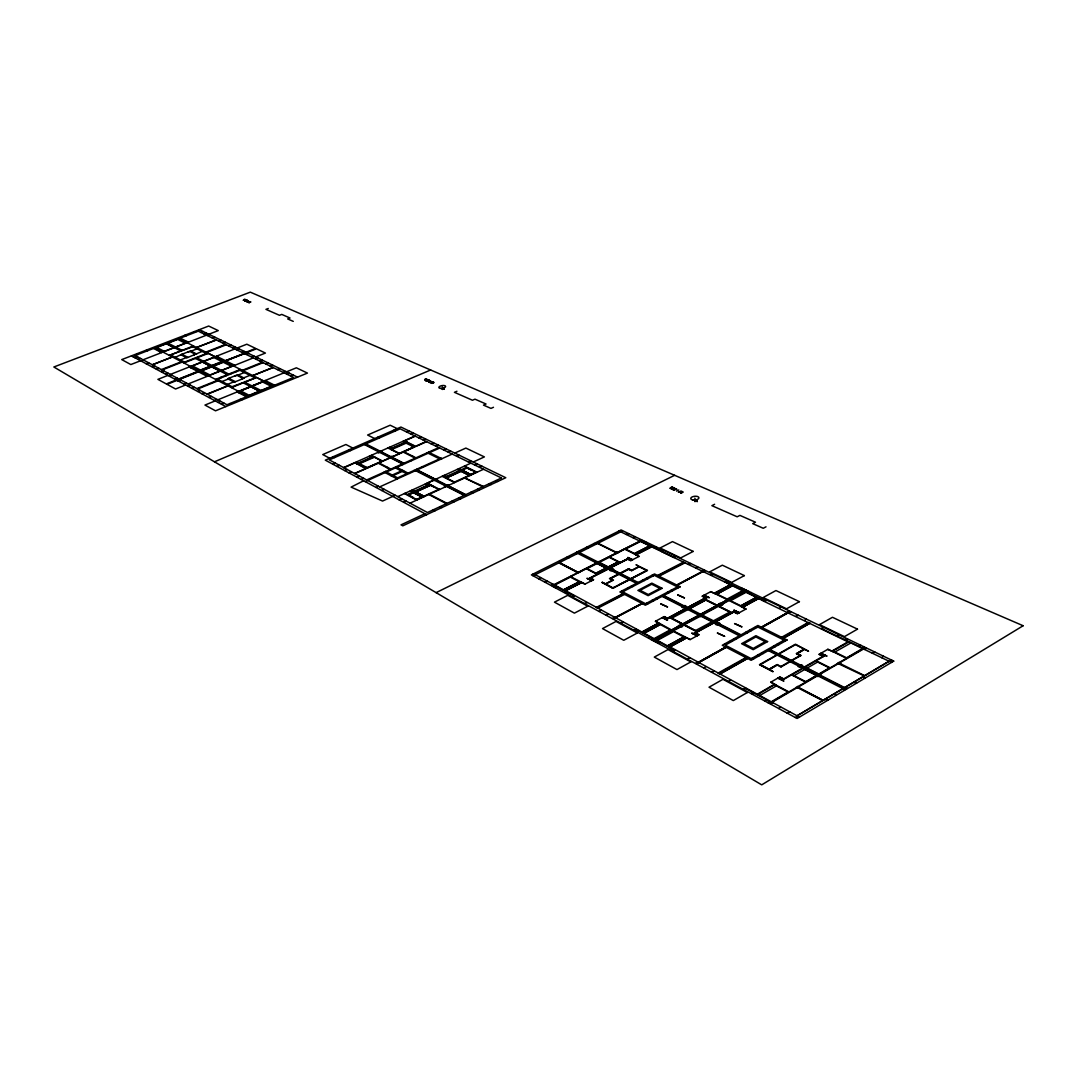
<?xml version="1.0" encoding="UTF-8"?>
<svg xmlns="http://www.w3.org/2000/svg" width="1077" height="1077" viewBox="0 0 1077 1077"><rect width="100%" height="100%" fill="white"/><g stroke="black" fill="none" stroke-linecap="round" stroke-linejoin="round"><path stroke-width="1.5" d="M426.788 381.029L427.784 380.598L426.627 380.921M429.535 382.066C426.357 382.389 434.583 379.804 428.942 381.985M671.698 488.998L671.752 488.931A1.844 0.848 -6.2 0 1 671.954 488.743A2.841 1.306 -6.2 0 1 672.25 488.554L672.398 488.473M669.961 488.231L670.015 488.164A2.369 1.09 -6.2 0 1 670.204 487.975A2.814 1.292 -6.2 0 1 670.513 487.787M673.367 489.752L674.35 489.348M245.031 300.873L245.893 300.55M425.738 380.329L425.913 380.235A2.8 1.117 -9.8 0 1 426.734 379.885L428.04 379.71M249.985 301.775C245.691 304.212 254.603 300.51 248.922 302.624L250.362 301.654L247.885 302.166M426.425 379.548L426.33 379.602A1.912 0.754 -9.8 0 1 425.644 379.898M244.089 300.348L244.762 299.85M797.115 715.707L888.929 661.291M797.115 715.828L889.144 661.278M795.311 717.497L797.115 716.434L798.905 717.403M891.877 660.241L890.181 661.238L892.012 662.126M786.964 713.001L789.872 711.924M883.369 656.149L881.753 657.71M780.542 706.902L778.779 708.572M872.235 653.12L874.995 652.123M788.014 692.013L771.267 701.773L670.056 646.9L686.614 637.853M805.784 681.647L816.379 675.467L804.856 669.584M829.344 667.915L818.83 674.04L807.306 668.184M846.616 657.845L862.542 648.556L848.326 641.663L831.821 651.1M796.374 687.53L771.684 702.029L799.444 717.08M797.895 686.641L837.812 663.419M839.239 662.53L863.027 648.758L891.514 662.422M863.31 648.502L864.818 647.614L866.339 648.354L864.521 649.404M772.061 702.231L796.94 687.813M798.447 686.938L816.972 676.127M819.987 674.269L838.337 663.674M839.71 662.772L863.471 649.014M773.003 702.823L771.078 703.954L769.584 703.146L771.186 702.217L772.68 703.012M839.279 664.146L840.747 663.284L838.983 662.409L837.516 663.27L864.239 675.952M819.409 675.737L818.601 676.208L842.86 688.593M766.407 699.74L765.06 701.154M858.611 646.133L860.967 645.365M767.645 702.554L769.745 701.962M863.633 646.644L862.758 647.762M862.408 647.964L863.202 647.506M776.45 685.335L770.957 682.078M833.881 652.11L827.674 649.391M759.702 695.54L776.759 685.672L774.834 684.649M805.044 669.302L793.762 675.831L791.81 674.821M806.781 668.292L817.968 661.83M834.5 652.258L850.897 642.942M752.917 692.471L751.423 693.332L752.877 694.126L754.385 693.265M844.839 639.496L846.253 638.688L847.734 639.401L846.32 640.209M779.815 678.86L781.31 677.985M821.037 655.072L822.505 654.224M757.279 694.275L774.498 684.232M781.835 679.991L783.558 679.089M783.719 678.9L802.634 668.063M804.277 667.026L822.936 656.337M823.084 656.149L824.767 655.287M757.656 694.463L774.888 684.501M782.292 680.22L825.224 655.516M832.292 651.329L848.757 641.905M777.284 664.644L769.261 669.234L760.375 664.617L795.445 644.679L804.398 649.135L796.522 653.645L800.534 655.664M780.919 666.515L789.71 661.48M791.339 660.443L800.171 655.489M776.8 654.897L759.46 664.644L772.869 671.631L769.611 669.423L777.271 665.048L780.906 667.013L790.168 661.709M791.797 660.672L801.086 655.449L797.249 653.618L804.761 649.323L808.517 651.195M808.423 651.248L795.459 644.194L778.429 653.874M743.13 689.307L745.984 688.27M838.552 634.582L836.923 636.103M769.261 669.14L777.284 664.549L781.283 666.703M804.223 649.148L796.334 653.658L799.982 655.489M730.475 679.91L728.698 681.512M823.784 627.474L821.078 628.443L864.831 649.229M718.049 673.098L745.917 657.589M781.606 637.288L808.369 622.398M718.897 673.583L746.617 657.953L719.019 673.65M782.494 637.732L809.083 622.735M782.616 637.786L809.204 622.802M719.719 674.027L747.438 658.384M783.329 638.149L809.917 623.139M719.921 674.108L747.613 658.478M783.504 638.23L810.066 623.246M711.507 672.21L714.32 671.2M806.175 619.006L804.546 620.473M705.785 666.609L704.008 668.157M795.809 616.259L798.488 615.317M725.763 647.089L698.192 662.436L725.669 647.048M761.439 627.231L787.893 612.517M698.542 662.611L726.1 647.277M761.789 627.406L788.243 612.692L761.883 627.46M698.65 662.638L726.194 647.317M698.973 662.934L697.075 663.984L695.715 663.244L697.6 662.193M788.849 612.894L790.626 611.911L789.226 611.238L787.449 612.221M761.358 627.191L787.785 612.49M686.938 658.936L689.724 657.953M781 606.903L779.385 608.33M742.309 607.038L758.773 598.004M675.212 650.131L673.448 651.639M764.522 601.168L767.161 600.239M667.43 645.823L683.72 636.924L673.596 631.593L657.36 640.398L669.638 647.048L686.52 637.867M756.323 597.318L740.788 605.786L730.516 600.737L745.998 592.337L758.208 598.22M667.578 645.904L684.218 636.817L685.955 637.732M695.513 630.583L711.91 621.806M713.459 620.796L729.668 612.113M740.599 606.055L756.471 597.385M740.828 606.311L745.863 609.097M693.278 633.68L696.711 631.795M713.526 622.627L697.263 631.499L684.474 624.835M715.209 621.698L731.283 612.921M735.16 610.794L731.822 612.625L718.897 606.189M693.426 633.747L696.94 631.822L683.855 625.01L681.862 626.074M715.357 621.766L731.512 612.948L718.292 606.351L702.85 614.711M735.308 610.874L733.747 611.723L737.651 613.594M693.75 633.922L695.379 633.061M695.594 632.913L714.024 622.883L716.138 623.96M715.693 621.941L733.881 612.032M734.083 611.884L735.672 611.049M742.618 607.253L758.41 598.624L762.139 600.185M742.645 607.213L759.137 598.179M695.729 634.891L697.196 634.084M736.076 612.813L737.516 612.032M671.375 648.502L669.907 649.31L671.227 650.023L672.708 649.216M761.91 600.306L847.895 641.811M678.82 626.047L671.563 629.978L655.556 621.2M680.287 625.252L682.185 624.229M698.246 615.532L682.737 623.933L670.163 617.39L686.291 608.734M701.262 613.903L716.609 605.597M718.992 604.318L717.147 605.314L704.452 598.987L707.764 597.197M720.419 603.537L727.446 599.727L710.82 591.61L702.164 596.241L705.852 598.085L704.223 598.96L717.215 605.436L719.153 604.399M654.506 639.375L678.995 626.127M680.449 625.347L682.441 624.27L669.571 617.565L666.071 619.45M698.421 615.613L682.805 624.068L669.934 617.377L686.157 608.667L698.421 614.927M701.437 613.984L716.865 605.637L703.873 599.149L687.84 607.765M720.58 603.618L744.059 590.91M653.672 640.532L679.641 626.477M681.108 625.683L746.105 590.479M653.335 640.775L746.523 590.317M655.92 640.142L680.57 626.962M700.01 616.421L684.218 624.808L697.317 631.62L713.661 622.694L701.154 616.313M720.742 605.193L718.642 606.149L731.862 612.746L733.518 611.844L737.355 613.755L746.092 608.976L729.21 600.603M722.007 604.332L745.499 591.61M656.539 640.505L655.072 641.3L652.379 639.832L653.833 639.051M746.173 591.919L747.546 591.179L744.772 589.846L743.399 590.586M656.903 640.694L655.53 641.959M746.536 592.108L748.784 591.394M657.805 643.198L660.147 642.457M751.113 592.525L749.875 593.71M686.036 637.692L669.261 646.806L686.197 637.692L690.047 639.657L699.054 634.73L695.257 632.737M641.932 632.118L658.585 623.125L641.892 632.064M642.255 632.28L658.909 623.3L655.314 621.335L664.24 616.556L667.902 618.467M650.252 637.113L648.892 638.378M739.724 588.823L741.959 588.109M651.141 639.59L653.483 638.849M744.274 589.227L743.036 590.411M666.205 619.517L669.611 617.686M687.974 607.832L703.914 599.27M716.017 594.114L710.591 591.731M643.992 633.195L660.511 624.31L658.828 623.421M671.711 618.198L687.947 609.582M689.536 608.626L705.489 600.051M716.528 594.208L732.306 585.726M644.14 633.263L660.309 624.579L670.271 629.83L654.035 638.607L565.856 590.775M689.67 608.693L705.623 600.131M732.454 585.794L717.013 594.1L727.123 599.068L742.605 590.694L730.623 584.919M633.72 630.18L636.426 629.224M726.383 580.624L724.754 581.984M638.042 630.53L636.588 631.31L637.853 631.997L639.321 631.216M726.827 582.98L728.577 582.051L729.869 582.67L728.119 583.613M663.97 618.279L665.438 617.498M703.968 596.833L705.381 596.079M667.309 618.413L665.721 619.262L667.336 618.427M685.807 608.492L667.552 618.279L685.834 608.505L683.76 607.441M705.502 597.91L687.489 607.59L705.529 597.923M714.172 593.252L730.664 584.448L761.385 599.256L762.772 598.502L764.118 599.162L762.745 599.916L764.899 600.953M707.629 597.129L706.095 597.964L702.392 596.12M714.589 593.4L731.027 584.623M622.843 621.914L621.079 623.341M710.807 575.266L713.391 574.378M614.428 617.377L612.584 618.346L613.823 619.006L615.667 618.036M702.177 571.093L703.914 570.177L705.179 570.783L703.443 571.699M614.927 617.525L641.865 603.389M676.639 584.973L702.581 571.362M615.277 617.754L642.175 603.551M677.029 585.161L702.891 571.51L677.11 585.201M615.384 617.781L642.255 603.591M674.189 489.025L674.296 488.971A2.948 1.36 -6.2 0 0 674.592 488.77M605.678 615.021L608.357 614.092M697.559 566.758L695.93 568.077M600.858 610.067L599.095 611.467M688.23 564.375L690.801 563.5M766.016 526.828L763.256 528.268L752.729 523.637L755.475 522.21L739.912 515.385L737.18 516.798L711.897 505.665L714.616 504.278M672.411 488.285L672.56 488.204A2.948 1.36 -6.2 0 0 672.856 488.016M596.227 607.455L623.085 593.615M657.576 575.468L683.451 562.14M596.954 607.872L623.785 593.979M658.343 575.845L684.164 562.477M597.654 608.249L624.552 594.369M659.057 576.208L684.918 562.867M647.264 570.42L631.014 578.847L647.439 570.406L636.184 564.886M584.434 603.537L587.086 602.635M675.71 556.244L674.081 557.549L660.955 551.222L663.499 550.374M574.324 595.756L572.574 597.129M602.393 582.28L612.894 588.298L629.426 579.736L620.029 584.219M618.4 574.108L609.501 578.618L612.638 580.14L605.328 583.896L602.299 582.32M619.975 573.233L628.753 568.723L631.714 570.298L638.903 566.596L636.278 564.846M610.322 578.578L618.71 574.27L610.484 578.564M620.352 573.422L628.685 569.127M620.419 573.449L628.672 569.208L631.647 570.716L639.199 566.744L646.617 570.447L612.961 587.88L605.624 584.057L613.446 580.099L610.026 578.43M590.519 579.87L591.946 579.143M629.614 559.865L631.014 559.151M566.892 592.162L565.465 592.888L568.05 592.794M654.089 547.533L656.633 547.412L655.287 548.112M245.098 299.931L246.135 299.769M563.473 589.806L579.238 581.755L570.366 577.07L554.655 585.053L565.452 590.896L581.876 582.59M649.606 545.837L634.528 553.524L625.495 549.082L640.532 541.448L730.287 584.649M563.608 589.873L579.709 581.661L581.23 582.455L565.115 590.694L581.445 582.428L584.878 584.165L593.602 579.695L590.223 577.932L627.285 558.99L630.705 560.7L639.186 556.351L624.754 549.189L609.42 556.971L620.352 562.463M606.432 568.01L595.756 573.462L597.291 574.243M608.074 567.175L618.669 561.763M634.34 553.766L649.741 545.891M634.568 554.022L638.957 556.472M588.379 578.807L607.98 568.791M609.609 567.956L628.955 558.074M635.888 554.52L651.302 546.645M588.446 578.847L589.994 578.053L593.373 579.816M629.022 558.101L627.528 558.882L631.001 560.552M635.82 554.642L651.397 546.672M588.742 578.995L590.358 578.241M590.519 578.093L608.411 569.019M609.986 568.144L627.662 559.178M627.81 559.017L629.399 558.29M636.13 554.843L651.747 546.86M553.147 584.34L551.343 585.255L552.474 585.875L553.982 585.107L552.838 584.501M639.173 540.708L640.882 539.846L642.054 540.398L640.627 541.125M553.955 584.676L577.245 572.924M578.605 572.17L596.079 563.379M598.92 561.857L616.098 553.134M617.484 552.434L639.913 541.125M572.022 575.872L554.278 584.878L533.573 573.799M579.224 572.25L583.855 569.504M616.502 553.336L610.955 555.745M617.848 552.622L622.694 549.876M554.628 585.551L553.268 586.696M641.488 541.448L643.615 540.802M555.261 587.773L557.482 587.1M645.675 541.798L644.423 542.862M363.649 480.759L351.102 487.114L382.55 501.061L395.246 495.258M544.841 582.145L547.439 581.27M634.932 536.629L633.316 537.881M540.519 577.541L538.769 578.861M626.195 534.448L628.672 533.613M532.698 575.576L534.367 574.741L533.075 574.041M622.412 530.611L620.837 531.392L619.504 530.759M535.242 574.701L620.756 531.823M436.104 592.646L674.633 475.307M672.613 488.366L672.815 488.271A2.154 0.983 -6.2 0 1 673.906 487.962L674.848 488.218M673.892 489.173L673.852 489.187A2.558 1.171 -6.2 0 1 673.017 489.483M671.079 487.518L670.877 487.612A2.262 1.037 -6.2 0 1 672.142 487.262L672.775 487.464M673.731 489.241L673.771 489.227A2.221 1.023 -6.2 0 1 673.462 489.348M434.448 487.235L427.286 483.115L432.967 480.504L435 480.557L445.393 485.848M412.558 497.857L413.312 497.507L408.573 494.989M403.646 502.286L406.177 501.115M479.548 467.324L481.971 466.206M422.036 495.501L420.797 496.066L413.433 492.189L429.104 485L429.952 485.444M467.633 474.486L468.832 473.934L461.319 470.218L445.959 477.273L446.807 477.703M415.816 499.593L421.726 497.251M475.617 472.009L477.071 472.238L464.483 466.072L466.328 467.458L445.461 477.017L443.132 475.846M423.638 496.349L439.16 489.173M454.023 482.321L469.262 475.294M471.188 474.432L475.388 472.116M410.027 503.174L483.506 469.262M397.79 496.618L470.891 463.137M413.326 492.593L408.116 494.989L416.893 499.647L422.265 497.17L413.353 492.701L408.291 495.03M462.141 470.191L467.27 467.957M430.935 484.987L415.507 492.068L424.203 496.632M445.838 478.148L460.983 471.201L469.841 475.576M399.055 499.809L401.586 498.651M430.612 485.269L415.735 492.095L423.732 496.295M446.416 478.013L461.023 471.309M474.809 465.035L477.232 463.918M468.226 461.845L470.636 460.741M473.261 461.993L484.381 456.904L465.856 448.072L454.817 453.08M381.689 490.479L384.206 489.335M456.823 456.311L459.233 455.221M425.94 380.073L426.452 379.844A1.804 0.714 -9.8 0 1 427.407 379.589L427.677 379.602M375.981 487.41L378.498 486.265M396.269 478.471L440.924 458.263L441.866 458.735L428.552 452.178M379.656 486.898L452.178 454.063M443.711 449.957L446.093 448.88M390.897 475.671L402.69 470.353M391.826 476.142L403.606 470.824M448.234 452.152L450.63 451.061M440.924 458.263L439.578 458.869L427.206 452.771M386.912 467.687L387.599 467.378M411.966 456.46L412.706 456.136M361.172 479.44L363.663 478.323M435.673 446.053L438.056 444.989M366.692 479.938L438.797 447.574M397.642 477.851L385.485 471.497L384.126 472.116L397.198 478.955M365.224 481.621L385.027 472.601M439.726 448.032L386.401 471.982L385.485 471.497M356.864 477.124L359.355 476.007M431.217 443.899L433.6 442.835M493.481 407.281L490.964 408.398L483.506 405.127L486.023 404.01L474.97 399.163L472.466 400.254L454.44 392.324L456.931 391.247M348.881 472.83L351.358 471.726M423.113 439.968L425.496 438.918M365.695 466.866L364.497 467.405L357.712 463.837M412.222 446.161L413.393 445.649L406.473 442.23M381.972 461.158L367.365 467.66L389.187 458.142M399.405 453.39L413.743 446.995M354.562 473.449L365.695 468.495L354.696 462.679M392.661 456.594L413.891 446.995M426.277 441.503L415.547 446.282L404.292 440.749M354.898 473.624L426.613 441.664M343.617 467.58L414.968 436.023M343.913 467.741L354.993 462.841M404.589 440.897L415.278 436.172M378.04 452.448L379.844 452.421L389.457 457.321M381.5 450.926L382.308 451.33L381.298 451.775L390.911 456.675M356.81 463.797L372.561 456.823M391.018 448.651L406.46 441.812M357.254 464.039L373.005 457.065M391.476 448.88L406.918 442.041M359.583 463.662L374.742 457.038M391.301 449.701L406.096 443.145M344.653 470.555L347.131 469.464M418.751 437.854L421.12 436.804M332.82 464.187L335.27 463.11M406.5 431.917L408.856 430.881M336.966 466.422L339.43 465.331M410.795 433.991L413.151 432.954M214.471 461.804L430.652 369.99M218.066 402.421L220.637 401.371M287.02 374.257L289.484 373.248M221.512 404.265L224.083 403.215M290.588 375.981L293.065 374.971M261.105 390.412L271.189 386.28L262.519 381.931L252.489 386.024M425.025 379.373L425.2 379.306A1.817 0.727 -9.8 0 1 426.155 379.05M425.886 379.952L425.819 379.993A2.181 0.862 -9.8 0 1 425.105 380.208L425.402 380.006M427.071 380.531L426.99 380.571A2.154 0.848 -9.8 0 1 426.357 380.76L425.442 380.733M214.511 400.509L217.083 399.459M283.318 372.467L285.795 371.457M215.225 400.886L204.98 405.06L215.521 410.822L307.443 373.086L296.363 367.809L286.522 371.821M217.783 399.836L250.483 386.508L259.315 391.139L249.164 395.299L240.602 390.87L250.712 386.751L238.879 391.503M251.991 385.889L284.059 372.817M252.274 386.037L264.08 381.231M238.784 392.782L240.198 392.19M265.427 381.904L266.827 381.325M207.08 394.101L227.826 385.701M272.952 367.432L252.732 375.617L273.235 367.567M207.363 394.249L228.109 385.849M232.067 386.737L255.222 378L239.148 369.936M231.515 387.612L256.474 377.488L263.717 381.11M208.871 397.467L211.429 396.43M277.462 369.613L279.912 368.617M222.037 381.541L228.243 379.037M238.205 375.025L244.358 372.548M197.71 391.463L200.255 390.439M265.871 363.999L268.321 363.016M201.857 393.697L204.401 392.674M270.179 366.086L272.629 365.103M227.543 384.395L233.763 381.877M243.765 377.839L249.931 375.334M191.989 388.393L194.52 387.37M259.92 361.118L262.357 360.135M215.656 379.387L240.386 369.451M216.342 379.737L239.861 370.3M196.835 388.609L217.46 380.316M242.217 370.367L262.317 362.276M197.603 389.026L218.241 380.733M243.012 370.757L263.125 362.666M184.032 384.112L186.55 383.102M205.68 375.55L207.067 374.998L199.407 371.471M231.824 365.103L233.197 364.551M251.655 357.093L254.078 356.124M208.319 375.644L220.018 370.973M221.499 370.38L233.103 365.736M185.634 384.974L175.564 388.999L167.043 384.341L177.059 380.356M188.152 383.964L220.287 371.107M221.768 370.515L253.31 357.901M255.734 356.931L265.413 353.068L256.447 348.786L246.808 352.623M187.91 386.199L190.441 385.189M255.68 359.058L258.117 358.076M425.173 379.441L425.348 379.373A2.8 1.117 -9.8 0 0 424.661 379.683M177.193 378.094L174.689 379.091L225.833 406.594M241.935 352.381L244.358 351.425M212.034 365.44L221.849 361.549L213.865 357.537M178.809 378.956L210.769 366.261M212.25 365.668L244.398 353.579L179.563 379.36M246.027 352.246L255.653 348.409L246.821 344.209L237.25 347.992M181.192 380.235L178.674 381.231L176.682 380.154L179.186 379.158M176.682 380.154L246.418 352.435M213.488 366.18L223.302 362.276L231.42 366.342M246.081 354.4L248.491 353.431M167.877 375.415L157.915 379.36L166.289 383.937L176.305 379.952L131.475 355.841L135.15 357.82L137.6 356.877L135.137 355.558L198.235 331.178L293.577 377.435L226.964 404.75L135.137 355.558M170.368 374.433L202.166 361.859L210.298 366.14L200.416 370.057L192.541 365.978M203.634 361.28L234.84 348.948M190.858 366.57L202.422 362.007M203.89 361.414L215.387 356.877M190.696 367.755L192.083 367.203M216.625 357.497L217.985 356.958M169.426 376.25L171.916 375.267M236.455 349.729L238.865 348.773M161.348 369.599L181.542 361.67M205.788 352.139L225.483 344.398M162.075 369.99L182.269 362.06M206.528 352.516L226.237 344.775M184.544 362.114L206.38 353.525M183.979 362.936L208.251 353.377L215.05 356.77M161.779 372.144L164.256 371.161M228.499 345.865L230.895 344.923M165.67 374.231L168.16 373.248M232.551 347.831L234.948 346.888M175.309 357.322L181.932 354.279L188.044 357.416M191.033 351.169L197.024 348.84M152.571 367.19L155.048 366.234M218.927 341.221L221.31 340.292M156.407 369.249L158.884 368.28M180.384 359.96L186.442 357.577M202.166 351.412L186.954 357.847L180.842 354.71L190.535 350.914L196.674 354.023M222.912 343.159L225.295 342.217M146.23 363.784L148.693 362.828M212.331 338.016L214.7 337.101M193.429 345.959L169.358 355.343L192.877 346.754M216.14 339.874L196.539 347.521L216.396 339.995M268.254 308.48L265.965 309.355L279.468 315.305L281.757 314.403L290.009 318.025L287.707 318.927L293.267 321.377M138.112 359.422L140.562 358.466M203.876 333.924L206.245 333.008M160.177 351.869L161.537 351.344M185.621 342.001L186.967 341.476M162.694 351.95L174.07 347.534M175.511 346.969L186.806 342.594M140.602 360.755L130.815 364.551L121.741 359.597L208.682 326.035L218.254 330.599L208.83 334.26M143.053 359.799L174.312 347.669M175.766 347.104L206.474 335.176M141.222 361.091L143.672 360.135M207.121 335.485L209.476 334.57M168.12 343.105L177.678 339.403L185.177 343.159M200.793 332.43L203.149 331.514M243.846 299.621L245.193 299.366M243.981 299.662L244.829 299.433M426.654 380.558L425.832 380.706M425.536 379.306L426.788 379.171M244.937 301.116L245.785 301.075M245.637 301.022L245.017 301.129M671.267 488.568L670.352 488.554M678.927 492.189L682.253 491.475L680.839 493.037C687.422 489.631 677.42 495.662 681.781 491.664L678.389 492.256L681.027 490.937M674.337 489.51C672.667 490.022 676.154 490.614 673.475 490.116M243.51 300.227L243.173 300.308M672.088 487.369L672.169 487.356A1.629 0.754 -6.2 0 0 671.51 487.531M674.539 489.483C679.479 490.102 673.785 487.679 676.639 489.2L674.673 489.321M428.013 380.585L429.696 380.477L428.659 380.019M428.054 380.585L429.36 380.477L428.471 380.087M672.183 487.221L673.112 487.45M672.627 489.537L672.721 489.389A1.656 0.767 -6.2 0 0 673.313 489.227M676.625 491.179L678.752 489.941M674.512 488.231L673.865 488.123A1.629 0.754 -6.2 0 0 673.246 488.298M246.768 300.066C249.15 300.793 243.712 300.577 247.266 300.429L246.606 300.133M639.455 540.56L661.345 551.034M702.554 570.891L703.819 571.51M727.11 582.832L728.415 583.451M787.826 612.019L789.226 612.692M619.033 530.988L640.209 541.273L622.923 549.755M199.312 329.656L297.548 377.152M397.251 428.659L390.17 425.213L367.634 435.027L374.648 438.554M194.237 331.608L195.516 332.228M290.709 378.606L292.204 379.346M393.428 430.329L395.003 431.11M495.891 480.584L497.722 481.473M467.189 467.876L476.196 472.291L470.986 474.688L462.37 470.218M467.189 468.091L472.049 470.474M832.79 651.047L847.074 658.06M846.576 658.357L827.984 649.216L819.005 654.385L823.299 656.526M458.802 468.67L471.363 474.863M489.321 483.654L491.152 484.556M402.717 441.435L404.885 442.499M405.302 442.755L414.268 447.17M457.281 469.37L459.623 470.528M460.889 471.241L469.182 475.334M184.8 335.257L186.065 335.889M280.747 382.698L282.228 383.439M632.684 559.69L627.729 557.455L632.441 559.798M704.17 595.164L709.366 597.748L703.873 595.325M739.387 612.638L733.774 610.107L739.145 612.773M821.078 653.187L827.028 656.135L820.768 653.362M618.117 552.743L616.758 552.07L615.384 552.784L616.731 553.457M598.018 543.279L616.327 552.299M840.195 663.607L864.669 675.669M483.344 486.427L464.685 477.946L482.658 486.75M597.614 543.508L615.896 552.514M819.247 654.251L823.542 656.378M596.268 544.1L594.046 543.508M862.879 676.854L864.683 678.348M180.249 338.138L188.394 342.203M216.477 356.204L225.147 360.539M225.928 360.93L234.746 365.332M265.184 380.518L274.608 385.216M377.919 437.127L379.494 437.908M179.388 338.461L186.106 341.813M217.11 357.308L224.272 360.889M225.053 361.28L232.322 364.901M265.925 381.702L273.706 385.579M178.917 338.649L223.787 361.078M224.568 361.468L273.208 385.795M652.231 575.131L653.51 575.764M676.639 587.328L677.945 587.988M755.542 626.774L756.983 627.487M783.221 640.6L784.702 641.353M403.902 451.788L415.951 457.819M477.488 489.173L479.319 490.075M610.794 555.907L584.165 569.423M192.218 346.431L207.04 353.862M403.229 452.084L415.278 458.129M816.07 660.699L830.3 667.848M389.955 447.09L392.095 448.167M815.572 660.995L829.788 668.144M444.249 475.347L446.578 476.519M388.864 447.574L392.257 449.271M586.561 547.251L587.759 548.368M856.632 683.128L853.724 682.279M391.718 449.513L399.473 453.417M628.376 568.979L631.66 570.635M646.658 578.039L647.923 578.672M671.025 590.304L672.331 590.95M749.807 629.964L751.234 630.691M777.432 643.871L778.913 644.625M387.922 447.992L399.419 453.78M235.163 371.538L235.863 371.902M446.282 477.946L454.507 482.092M249.985 379.467L250.699 379.831M442.108 476.317L454.588 482.604M409.96 460.525L410.875 460.983M422.022 466.812L422.965 467.283M470.851 492.27L472.668 493.185M643.09 579.884L644.369 580.53M667.43 592.188L668.736 592.862M746.132 631.997L747.573 632.724M773.744 645.958L775.225 646.712M187.654 352.044L190.064 351.573L195.152 354.145L193.793 355.154M230.222 373.531L230.909 373.894M234.705 375.94L237.196 375.442L242.729 378.242L241.356 379.319M244.991 381.487L245.704 381.85M381.393 450.873L382.295 451.33M392.863 456.702L391.92 456.217L388.447 457.765L389.403 458.25M436.508 478.888L437.518 479.4L436.495 479.871L446.888 485.162M448.947 485.215L447.924 484.69L444.37 486.333L445.393 486.858M416.88 469.141L417.822 469.612M404.413 463.002L405.329 463.473M599.283 562.046L598.206 561.494L595.285 562.975L596.362 563.527M819.516 674.027L821.024 674.794L817.914 676.612L816.406 675.844M167.675 342.984L182.161 350.362M196.889 357.86L212.627 365.87M213.017 366.059L228.809 374.096M244.789 382.227L261.348 390.655M365.83 443.899L380.423 451.303M391.866 457.146L403.888 463.245M435.512 479.346L417.068 469.962L435.485 479.359M579.466 552.609L597.56 561.817M611.911 569.127L598.718 562.409L597.075 563.231L610.269 569.962M613.082 569.72L638.136 582.469M663.742 595.5L684.151 605.893M685.443 606.539L700.117 614.011M702.85 615.398L717.834 623.031M719.167 623.704L741.03 634.838M770.082 649.619L800.453 665.074M801.934 665.828L818.83 674.431M820.337 675.198L844.61 687.557M365.13 444.182L379.723 451.613M391.193 457.456L403.175 463.568M434.798 479.669L416.355 470.272L464.82 495.083M447.224 486.01L464.927 495.03M577.218 552.232L578.322 552.797M578.712 552.986L611.144 569.518M612.328 570.11L637.369 582.872M662.961 595.904L740.236 635.268M843.803 688.028L769.288 650.064L846.199 689.32M844.328 688.297L845.862 689.078M365.022 444.222L403.067 463.608M576.868 552.111L611.036 569.571M612.207 570.177L637.247 582.926M662.84 595.971L740.114 635.336M166.235 343.55L180.707 350.927M195.422 358.426L211.159 366.449M211.536 366.651L227.314 374.702M243.281 382.847L259.826 391.274M364.349 444.518L378.942 451.963M390.399 457.806L402.394 463.918M415.56 470.636L433.991 480.032M446.43 486.373L464.12 495.407M577.837 553.43L595.918 562.652M611.44 570.568L636.48 583.33M662.072 596.375L682.481 606.795M717.47 624.633L739.32 635.78M768.359 650.589L798.717 666.071M800.198 666.825L817.093 675.441M173.868 347.548L166.423 343.751L156.811 347.467L164.202 351.304M219.802 370.986L211.752 366.88L201.87 370.811L209.88 374.958M401.829 464.16L402.758 464.631M414.066 470.407L415.008 470.891M241.638 382.847L242.352 383.224M377.946 452.394L378.848 452.865M225.914 375.267L226.601 375.617M228.822 378.31L235.446 381.702M631.499 585.928L632.764 586.575M655.745 598.368L657.051 599.041M734.191 638.634L735.618 639.361M761.708 652.756L763.189 653.51M458.896 497.857L460.7 498.786M396.255 466.664L397.184 467.135M408.466 472.951L409.408 473.422M236.617 384.893L237.33 385.256M396.78 467.31L408.075 473.126M427.327 483.088L439.726 489.47M220.933 377.26L221.62 377.623M430.477 485.202L438.689 489.389M371.39 455.302L382.806 461.185M426.304 483.56L428.619 484.744L407.268 494.531L404.979 493.32M834.19 693.857L835.967 695.392M395.421 467.93L406.702 473.745M569.396 557.576L567.175 556.971M627.904 587.8L629.17 588.446M652.123 600.279L653.429 600.953M730.489 640.68L731.916 641.421M757.979 654.856L759.46 655.624M374.338 457.213L382.025 461.185M370.421 455.719L373.786 457.456M425.186 484.071L427.488 485.269M792.08 674.565L806.229 681.889M369.33 456.217L371.457 457.308M597.143 574.324L586.292 568.71L570.581 576.68L585.121 584.044M791.568 674.862L805.717 682.185M352.839 448.086L345.892 444.491L322.777 454.561L329.643 458.237M171.216 355.208L185.204 362.451M217.594 379.239L232.78 387.101M378.956 462.908L390.884 469.087M452.178 500.98L453.982 501.922M378.283 463.204L390.197 469.384M154.926 347.911L199.137 370.878M199.905 371.269L247.872 396.174M622.237 590.748L623.502 591.394M646.415 603.295L647.708 603.968M724.646 643.925L726.073 644.665M752.096 658.182L753.577 658.949M154.442 348.1L161.052 351.533M191.585 367.405L198.653 371.067M239.7 392.405L247.36 396.39M614.482 587.086L612.907 588.217L601.949 582.509M349.042 449.769L350.59 450.576M153.567 348.436L161.59 352.61M189.215 366.988L197.751 371.43M198.518 371.821L207.201 376.344M237.169 391.934L246.445 396.767M759.648 664.644L772.963 671.577M827.769 700.265L824.861 699.39M559.569 560.78L560.727 561.925M784.177 679.143L779.91 676.908L777.782 678.147L783.921 681.081L778.038 677.998L770.701 682.226L788.983 691.946M429.481 494.195L447.049 503.376M579.224 572.493L577.878 571.793L576.464 572.52L577.797 573.22M663.944 616.717L667.659 618.588M695.015 632.872L698.811 634.865M779.6 677.096L783.921 679.277M559.475 562.638L577.434 572.022L559.367 562.665M798.919 687.705L823.07 700.319L798.824 687.759M428.767 494.518L446.336 503.699M558.936 562.908L576.989 572.25M798.353 688.028L822.626 700.615M591.879 580.584L586.925 578.295L591.583 580.732M662.422 617.538L667.552 620.217L662.18 617.659M697.277 635.699L691.663 633.088L696.967 635.861M146.418 350.079L147.657 350.725M240.198 399.325L241.652 400.092M415.87 492.027L423.867 496.228M411.885 490.156L414.174 491.368M358.91 463.298L367.688 467.916M356.299 461.979L358.412 463.083M410.324 490.87L422.628 497.359M440.076 506.634L441.88 507.577M690.29 639.523L673.3 630.893M774.376 684.797L788.458 692.242M404.467 493.562L416.732 500.078M433.291 509.798L435.081 510.754M333.13 456.729L334.664 457.55M136.712 353.821L137.95 354.468M229.94 403.538L231.38 404.306M553.888 585.161L573.933 595.971M614.038 617.579L615.263 618.252M636.036 629.439L674.808 650.36M697.196 662.422L698.556 663.163M745.58 688.513L771.092 702.271M442.23 386.953L442.768 388.245M694.84 498.153L695.5 499.997M672.317 488.123A2.894 1.333 -6.2 0 1 671.981 488.285M671.725 488.581A2.221 1.023 -6.2 0 0 672.102 488.433L671.994 488.473A2.585 1.185 -6.2 0 1 671.281 488.716M247.198 301.587C244.291 302.099 251.87 299.729 246.633 301.614L247.198 301.587M433.439 382.12L431.958 383.318C438.002 380.652 428.646 385.337 433.008 382.268L430.14 382.766L433.439 382.12M1023.15 625.737L761.722 784.85L53.85 366.988L250.308 292.15L1023.15 625.737M845.835 687.409L842.712 689.267L844.233 690.047L847.357 688.19L845.835 687.409M893.708 661.116L797.101 718.467L531.405 574.889L621.079 529.965L893.708 661.116M797.64 686.507L796.132 687.395L797.882 688.311L799.39 687.422L797.64 686.507M801.126 664.684L798.044 666.461L799.511 667.215L802.607 665.438L801.126 664.684M747.371 692.498L733.316 700.575L709.016 687.207L722.977 679.304L747.371 692.498M857.507 629.13L844.462 636.628L819.503 624.633L832.467 617.283L857.507 629.13M787.072 640.007L751.154 660.322L722.25 645.258L757.898 625.468L787.072 640.007M784.069 640.128L751.234 658.68L725.211 645.15L757.831 627.029L784.069 640.128M765.208 641.677L753.267 648.381L743.951 643.602L755.866 636.951L765.208 641.677M767.605 641.582L753.213 649.687L741.568 643.696L755.919 635.686L767.605 641.582M690.828 661.911L676.989 669.584L654.291 657.091L668.023 649.579L690.828 661.911M799.417 601.653L786.547 608.788L763.149 597.547L775.952 590.546L799.417 601.653M724.592 636.332L717.444 633.047L724.592 636.332M741.797 626.827L734.622 623.596L741.797 626.827M718.494 622.668L715.465 624.323L716.811 625.01L719.84 623.341L718.494 622.668M682.522 626.424L681.054 627.218L678.335 625.791L679.802 624.997L682.522 626.424M703.51 615.048L700.494 616.677L697.761 615.29L700.777 613.648L703.51 615.048M722.667 604.655L721.24 605.436L718.494 604.062L719.921 603.295L722.667 604.655M684.81 605.543L681.822 607.145L683.101 607.805L686.103 606.189L684.81 605.543M637.369 632.993L623.758 640.29L602.501 628.591L616.017 621.442L637.369 632.993M744.369 575.603L731.673 582.415L709.716 571.86L722.344 565.183L744.369 575.603M707.279 596.954L705.745 597.789L707.306 596.968M667.484 606.943L660.807 603.874L667.484 606.943M684.433 597.91L677.716 594.894L684.433 597.91M677.46 586.898L645.567 603.739L622.654 591.825L654.331 575.333L677.46 586.898M680.247 586.763L645.365 605.22L619.908 591.96L654.52 573.947L680.247 586.763M662.14 588.325L648.152 595.675L637.894 590.411L651.841 583.128L662.14 588.325M659.918 588.419L648.314 594.517L640.101 590.304L651.679 584.259L659.918 588.419M587.8 606.176L574.404 613.136L554.453 602.151L567.754 595.325L587.8 606.176M693.211 551.411L680.691 557.913L660.053 547.991L672.492 541.61L693.211 551.411M612.557 568.791L609.622 570.298L610.794 570.891L613.728 569.383L612.557 568.791M605.974 568.104L595.971 573.22L587.046 568.602L597.021 563.54L605.974 568.104M618.198 561.871L608.276 566.933L599.324 562.369L609.219 557.347L618.198 561.871M578.618 551.532L575.71 552.986L576.814 553.551L579.722 552.097L578.618 551.532M424.903 513.716L401.034 524.849L402.785 525.832L505.773 477.717L400.927 427.044L325.321 460.162L426.68 514.671L424.903 513.716M501.465 477.973L427.461 512.517L329.306 459.906L400.173 428.848L501.465 477.973M244.317 378.121L234.328 382.16L227.691 378.754L237.654 374.742L244.317 378.121M172.428 356.945L152.355 364.78L172.428 356.945M443.926 388.366L444.034 389.214C441.207 386.993 442.714 390.991 442.23 388.837L444.303 389.282L443.926 388.366M696.873 500.253L697.021 501.438C693.467 498.166 695.54 503.807 694.853 500.751L697.344 501.559L696.873 500.253M465.654 494.693L447.951 485.673L465.627 494.706M440.668 388.407A3.433 1.373 -9.6 0 0 445.622 386.414A3.433 1.373 -9.6 0 0 440.399 386.037A3.433 1.373 -9.6 0 0 440.668 388.407M692.969 500.011A4.093 1.898 -5.8 0 0 698.906 497.736A4.093 1.898 -5.8 0 0 692.632 496.726A4.093 1.898 -5.8 0 0 692.969 500.011"/></g></svg>
